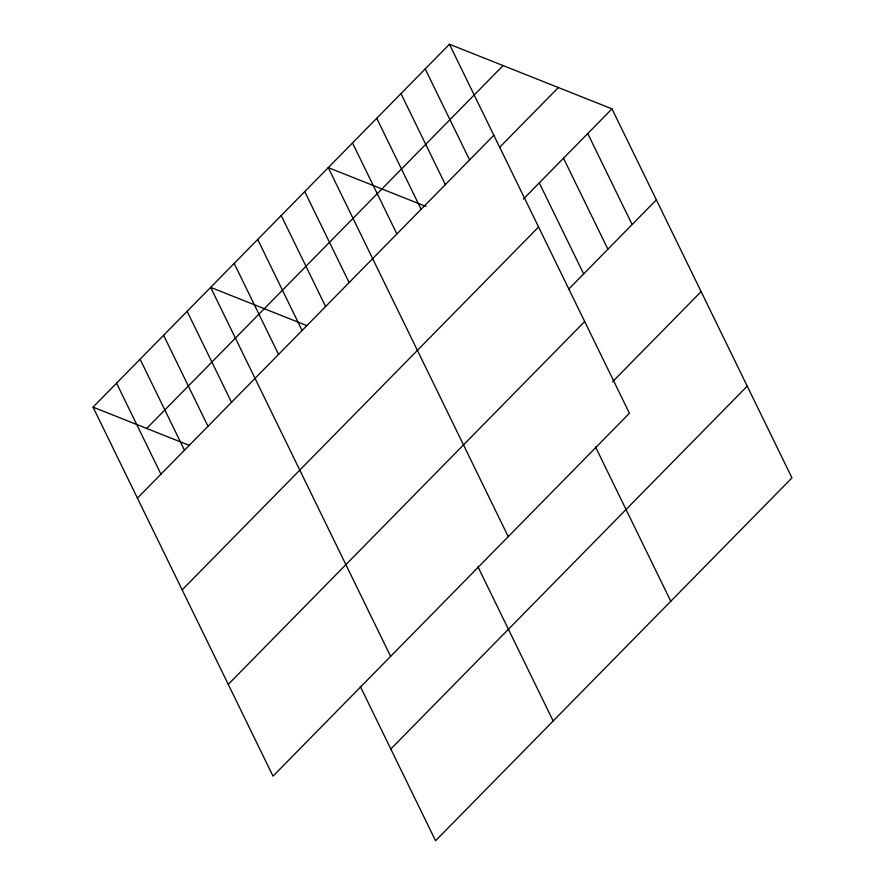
<?xml version="1.0" encoding="UTF-8"?>
<svg xmlns="http://www.w3.org/2000/svg" width="885" height="885" viewBox="0 0 885 885"><rect width="100%" height="100%" fill="white"/><g stroke="black" fill="none" stroke-linecap="round" stroke-linejoin="round"><path stroke-width="1.33" d="M449.447 44.25L629.423 413.262L273.011 776.134L93.036 407.122L449.447 44.25L611.989 108.866L791.964 477.878L435.553 840.75L360.272 686.384M146.678 428.451L503.078 65.579M137.418 498.122L493.83 135.25M499.627 147.33L558.346 87.549M523.433 199.025L611.989 108.866M182.166 589.864L538.578 226.991M568.745 289.085L656.371 199.866M228.264 684.393L584.675 321.52M612.564 381.778L701.119 291.619M390.816 749.009L747.217 386.137M425.862 206.426L328.269 167.63L508.244 536.631M306.995 325.68L210.652 287.371L390.628 656.382M93.036 407.122L189.379 445.42M587.751 133.546L632.133 224.547M563.513 158.216L607.895 249.216M539.275 182.896L583.658 273.896M425.209 68.93L469.592 159.931M595.494 446.892L670.786 601.258M400.971 93.6L445.354 184.6M376.733 118.28L421.116 209.28M352.495 142.95L396.889 233.95M304.739 191.58L349.121 282.58M477.878 566.643L553.169 720.998M281.22 215.52L325.603 306.531M257.701 239.47L302.084 330.481M234.171 263.42L278.554 354.431M187.133 311.321L231.516 402.321M163.603 335.271L207.986 426.271M140.084 359.221L184.467 450.222M116.554 383.172L160.948 474.172"/></g></svg>
